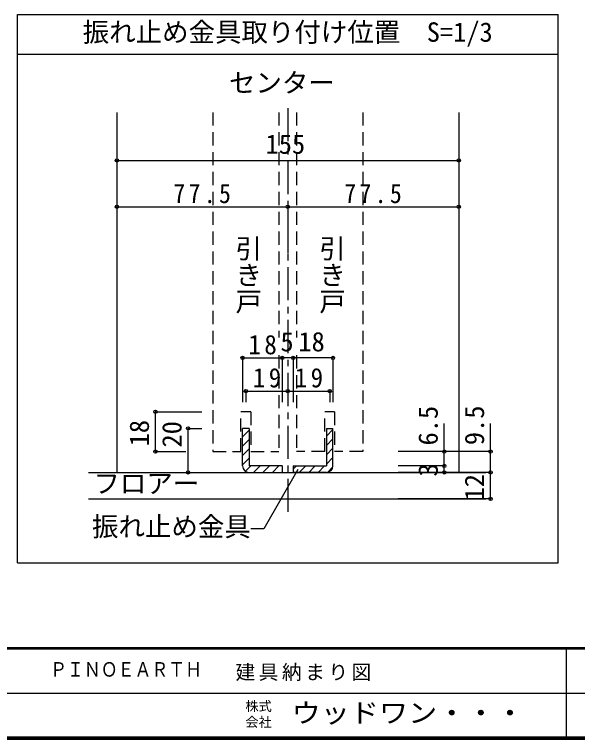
# Model space of a CAD drawing. Units: millimetres at full size. Extents: x -584 to 586, y -431 to 418.
# Drawn here: x 34.8 to 290.1, y -420.5 to -91.9 of the extents above; entities that cross this region are included whole.
import ezdxf
from ezdxf.enums import TextEntityAlignment as Align

# ---------------------------------------------------------------- set-up
doc = ezdxf.new("R2010")
doc.units = ezdxf.units.MM
doc.header["$LTSCALE"] = 3
doc.header["$PDMODE"] = 32
doc.header["$PDSIZE"] = 1.5
doc.linetypes.add('CHAIN1', pattern=[8, 5, -1, 1, -1])
doc.linetypes.add('DASHED2', pattern=[3, 2, -1])
for name, color, linetype in [('0-A_文字', 3, 'Continuous'), ('2-1_通り芯', 4, 'CHAIN1'), ('2-3_仕上', 2, 'Continuous'), ('2-4_枠', 3, 'Continuous'), ('2-6_扉', 7, 'DASHED2'), ('2-7_金物', 4, 'Continuous'), ('2-A_寸法', 7, 'Continuous'), ('2-B_ﾊｯﾁ', 7, 'Continuous'), ('F-1_枠', 6, 'Continuous'), ('F-A_文字', 7, 'Continuous')]:
    doc.layers.add(name, color=color, linetype=linetype)
doc.styles.add('@ＭＳ ゴシック', font='')
doc.styles.add('ＭＳ ゴシック', font='')
doc.styles.get('@ＭＳ ゴシック').set_extended_font_data('@MS Gothic')
doc.styles.get('ＭＳ ゴシック').set_extended_font_data('MS Gothic')

msp = doc.modelspace()

# ---------------------------------------------------------------- linework, layer by layer
at = {"layer": '0-A_文字'}
for p, q in [((36.132, -340.5), (36.132, -91.941)), ((36.132, -91.941), (281.356, -91.941)), ((281.356, -340.5), (281.356, -91.941)), ((36.132, -109.941), (281.356, -109.941)), ((36.132, -340.5), (281.356, -340.5))]:
    msp.add_line(p, q, dxfattribs=at)
at = {"layer": '2-1_通り芯'}
msp.add_line((158.744, -134.374), (158.744, -319.427), dxfattribs=at)
at = {"layer": '2-3_仕上'}
for p, q in [((68.342, -299.488), (248.539, -299.488)), ((68.342, -311.488), (248.539, -311.488))]:
    msp.add_line(p, q, dxfattribs=at)
at = {"layer": '2-4_枠'}
for p, q in [((81.244, -136.294), (81.244, -299.488)), ((236.244, -136.294), (236.244, -299.488))]:
    msp.add_line(p, q, dxfattribs=at)
at = {"layer": '2-6_扉'}
for p, q in [((124.744, -136.294), (124.744, -289.988)), ((154.744, -136.294), (154.744, -238.378)), ((162.744, -136.294), (162.744, -238.378)), ((192.744, -136.294), (192.744, -289.988)), ((154.744, -246.378), (154.744, -289.988)), ((162.744, -246.378), (162.744, -289.988)), ((141.994, -271.988), (137.494, -271.988)), ((137.494, -289.988), (137.494, -271.988)), ((179.994, -271.988), (175.494, -271.988)), ((175.494, -289.988), (175.494, -271.988)), ((179.994, -271.988), (179.994, -289.988)), ((124.744, -289.988), (137.494, -289.988)), ((175.494, -289.988), (162.744, -289.988)), ((192.744, -289.988), (179.994, -289.988))]:
    msp.add_line(p, q, dxfattribs=at)
msp.add_lwpolyline([(141.994, -271.988), (141.994, -289.988), (154.744, -289.988)], dxfattribs=at)
at = {"layer": '2-7_金物', "color": 3}
for p, q in [((138.244, -296.488), (138.244, -279.488)), ((141.244, -279.488), (138.244, -279.488)), ((141.244, -279.488), (141.244, -296.488)), ((176.244, -279.488), (176.244, -296.488)), ((176.244, -279.488), (179.244, -279.488)), ((179.244, -296.488), (179.244, -279.488)), ((156.244, -296.488), (141.244, -296.488)), ((156.244, -296.488), (156.244, -299.488)), ((161.244, -296.488), (176.244, -296.488)), ((161.244, -296.488), (161.244, -299.488)), ((141.244, -299.488), (156.244, -299.488)), ((176.244, -299.488), (161.244, -299.488))]:
    msp.add_line(p, q, dxfattribs=at)
at = {"layer": '2-7_金物'}
for p, q in [((138.244, -283.286), (141.244, -280.286)), ((176.244, -282.97), (179.244, -279.97)), ((138.244, -287.528), (141.244, -284.528)), ((176.244, -287.213), (179.244, -284.213)), ((138.244, -291.771), (141.244, -288.771)), ((176.244, -291.456), (179.244, -288.456)), ((138.244, -296.014), (141.244, -293.014)), ((176.244, -295.698), (179.244, -292.698)), ((139.542, -298.958), (142.012, -296.488)), ((143.255, -299.488), (146.255, -296.488)), ((147.498, -299.488), (150.498, -296.488)), ((151.74, -299.488), (154.74, -296.488)), ((161.244, -297.97), (162.727, -296.488)), ((163.969, -299.488), (166.969, -296.488)), ((168.212, -299.488), (171.212, -296.488)), ((172.455, -299.488), (175.455, -296.488)), ((176.738, -299.447), (179.204, -296.981)), ((155.983, -299.488), (156.244, -299.227))]:
    msp.add_line(p, q, dxfattribs=at)
at = {"layer": '2-7_金物', "color": 3}
for centre, start, end in [((141.244, -296.488), 180, 270), ((176.244, -296.488), 270, 0)]:
    msp.add_arc(centre, 3, start, end, dxfattribs=at)
at = {"layer": '2-A_寸法'}
for p, q in [((163.364, -298.203), (147.862, -325.053)), ((147.862, -325.053), (141.969, -325.053))]:
    msp.add_line(p, q, dxfattribs=at)
at = {"layer": '2-B_ﾊｯﾁ', "color": 4}
for p, q in [((81.244, -158.048), (236.244, -158.048)), ((81.244, -179.048), (158.744, -179.048)), ((81.244, -179.048), (81.244, -200.048)), ((158.744, -179.048), (158.744, -200.048)), ((158.744, -179.048), (236.244, -179.048)), ((236.244, -179.048), (236.244, -200.048)), ((138.244, -247.578), (156.244, -247.578)), ((138.244, -247.578), (138.244, -267.578)), ((161.244, -247.578), (156.244, -247.578)), ((156.244, -247.578), (156.244, -267.578)), ((179.244, -247.578), (161.244, -247.578)), ((161.244, -247.578), (161.244, -267.578)), ((179.244, -247.578), (179.244, -267.578)), ((139.744, -262.578), (158.744, -262.578)), ((139.744, -262.578), (139.744, -267.578)), ((158.744, -262.578), (158.744, -267.578)), ((158.744, -262.578), (177.744, -262.578)), ((177.744, -262.578), (177.744, -267.578)), ((98.744, -271.988), (119.744, -271.988)), ((98.744, -289.988), (98.744, -271.988)), ((229.73, -296.488), (229.73, -277.251)), ((250.73, -299.488), (250.73, -277.251)), ((113.532, -279.488), (119.744, -279.488)), ((113.532, -299.488), (113.532, -279.488)), ((98.744, -289.988), (112.478, -289.988)), ((250.73, -289.988), (208.73, -289.988)), ((229.73, -296.488), (208.73, -296.488)), ((229.73, -299.488), (229.73, -296.488)), ((113.532, -299.488), (119.744, -299.488)), ((250.73, -299.488), (208.73, -299.488)), ((250.73, -311.488), (250.73, -299.488)), ((250.73, -311.488), (208.73, -311.488))]:
    msp.add_line(p, q, dxfattribs=at)
at = {"layer": '2-B_ﾊｯﾁ'}
for p in [(81.244, -158.048), (236.244, -158.048), (81.244, -179.048), (158.744, -179.048), (236.244, -179.048), (138.244, -247.578), (156.244, -247.578), (161.244, -247.578), (179.244, -247.578), (139.744, -262.578), (158.744, -262.578), (177.744, -262.578), (98.744, -271.988), (113.532, -279.488), (98.744, -289.988), (229.73, -289.988), (250.73, -289.988), (113.532, -299.488), (229.73, -296.488), (229.73, -299.488), (250.73, -299.488), (250.73, -311.488)]:
    msp.add_point(p, dxfattribs=at)
at = {"layer": 'F-1_枠'}
for p, q in [((585.992, -379), (-584.008, -379)), ((585.992, -379.5), (-584.008, -379.5)), ((284.992, -379.5), (284.992, -419.5)), ((0.992, -399.5), (584.992, -399.501)), ((585.992, -419.5), (-584.008, -419.5)), ((585.992, -420), (-584.008, -420)), ((585.992, -420.5), (-584.008, -420.5))]:
    msp.add_line(p, q, dxfattribs=at)

# ---------------------------------------------------------------- texts
at = {"layer": '0-A_文字', "color": 7, "style": 'ＭＳ ゴシック'}
msp.add_text('振れ止め金具取り付け位置\u3000S=1/3', height=8.798, dxfattribs=at).set_placement((65.744, -106.941), align=Align.BOTTOM_LEFT)
at = {"layer": '2-A_寸法', "style": 'ＭＳ ゴシック'}
for s, p in [('センター', (132.078, -129.899)), ('フロアー', (70.578, -311.488)), ('振れ止め金具', (69.969, -331.053))]:
    msp.add_text(s, height=8.798, dxfattribs=at).set_placement(p, align=Align.BOTTOM_LEFT)
at = {"layer": '2-A_寸法', "style": '@ＭＳ ゴシック'}
for p in [(133.844, -191.913), (171.844, -191.913)]:
    msp.add_text('引き戸', height=8.798, rotation=270, dxfattribs=at).set_placement(p, align=Align.BOTTOM_LEFT)
at = {"layer": '2-B_ﾊｯﾁ', "style": 'ＭＳ ゴシック'}
for s, p in [('155', (148.661, -157.715)), ('5', (155.411, -247.245)), ('18', (163.536, -247.245))]:
    msp.add_text(s, height=8.798, dxfattribs=at).set_placement(p, align=Align.BOTTOM_LEFT)
for s, p in [('6.5', (229.397, -287.251)), ('9.5', (250.397, -287.107)), ('18', (98.411, -287.655)), ('20', (113.199, -288.173)), ('3', (229.397, -301.321)), ('12', (250.397, -312.155))]:
    msp.add_text(s, height=8.798, rotation=90, dxfattribs=at).set_placement(p, align=Align.BOTTOM_LEFT)
at = {"layer": '2-B_ﾊｯﾁ', "char_height": 8.798, "attachment_point": 7, "style": 'ＭＳ ゴシック'}
for s, insert in [('\\T1.28;\\W0.9;77.5', (106.869, -177.548)), ('\\T1.28;\\W0.9;77.5', (184.369, -177.548)), ('\\T1.27;\\W0.95;18', (140.869, -246.078)), ('\\T1.27;\\W0.95;19', (142.869, -261.078)), ('\\T1.27;\\W0.95;19', (161.869, -261.078))]:
    msp.add_mtext(s, dxfattribs=dict(at, insert=insert))
at = {"layer": 'F-A_文字', "style": 'ＭＳ ゴシック'}
for s, height, width, p in [('ＰＩＮＯＥＡＲＴＨ', 6.598, 0.85, (50.992, -394)), ('ウッドワン・・・', 8.798, 1.1, (160.492, -415.5))]:
    msp.add_text(s, height=height, dxfattribs=dict(at, width=width)).set_placement(p, align=Align.BOTTOM_LEFT)
for s, p in [('株式', (139.492, -408.9)), ('会社', (139.492, -416.1))]:
    msp.add_text(s, height=4.399, dxfattribs=at).set_placement(p, align=Align.BOTTOM_LEFT)
at = {"layer": 'F-A_文字', "insert": (134.992, -394), "char_height": 6.598, "attachment_point": 7, "style": 'ＭＳ ゴシック'}
msp.add_mtext('\\T1.17;建具納まり図', dxfattribs=at)

doc.saveas('drawing.dxf')
